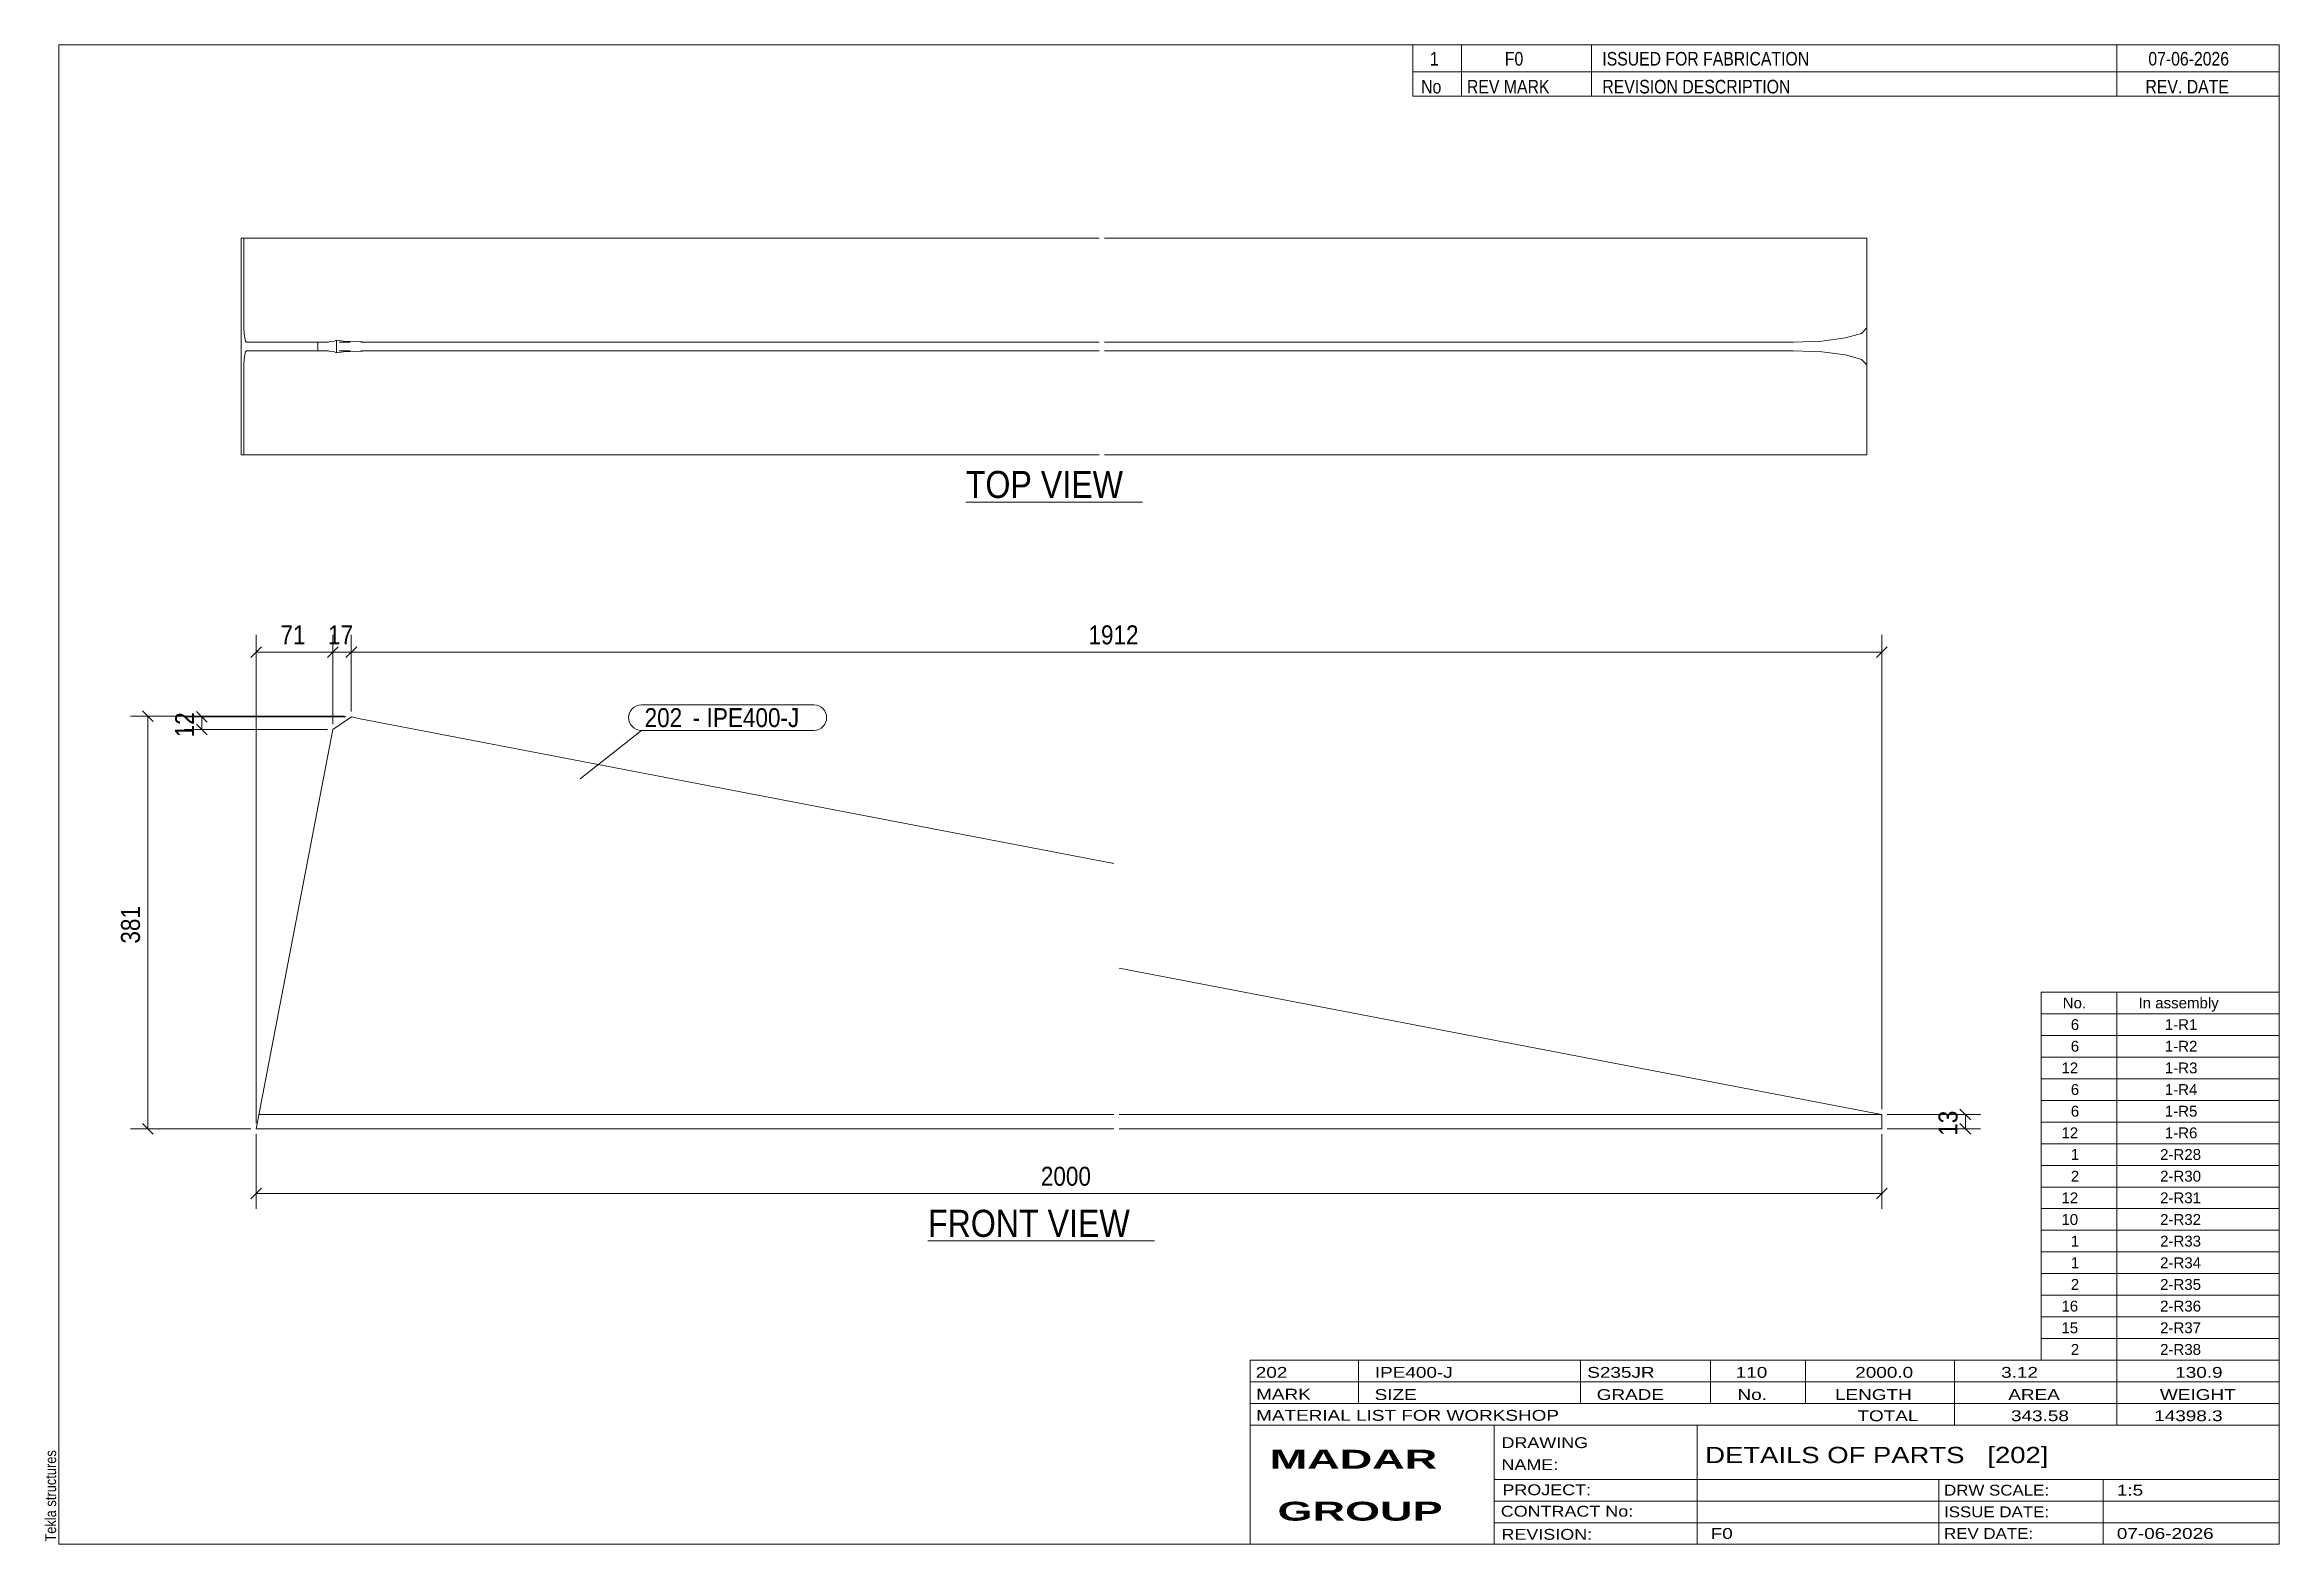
# Model space of a CAD drawing. Header units: millimetres. Extents: x 2 to 415, y 5 to 282.
import ezdxf

# ---------------------------------------------------------------- set-up
doc = ezdxf.new("R2010")
doc.units = ezdxf.units.MM
doc.linetypes.add('XKITLINE00', pattern=[0])
doc.linetypes.add('XKITLINE02', pattern=[4, 2, -2])
for name, color, linetype, lineweight in [('Dimensions', 7, 'Continuous', 0), ('DrawingSheet', 5, 'Continuous', 0), ('OtherObjectType', 7, 'Continuous', 0), ('Part', 2, 'Continuous', 0), ('PartMark', 7, 'Continuous', 0)]:
    doc.layers.add(name, color=color, linetype=linetype, lineweight=lineweight)
doc.styles.add('ARIAL', font='ARIAL.TTF')
doc.styles.add('ARIAL_BOLD', font='ARIALBD.TTF')
doc.styles.add('ARIAL_NARROW', font='ARIALN.TTF')

# ---------------------------------------------------------------- blocks, each defined once
blk = doc.blocks.new('*A1')
at = {"layer": 'Part', "color": 2, "linetype": 'XKITLINE00', "lineweight": 0}
for p, q in [((59.03, 157.82), (55.59, 155.5)), ((60.34, 157.56), (59.03, 157.82)), ((199.81, 130.77), (60.34, 157.56)), ((55.59, 155.5), (41.43, 81.77)), ((340.57, 84.56), (200.81, 111.41)), ((199.81, 84.37), (41.93, 84.37)), ((341.61, 84.37), (200.81, 84.37)), ((341.61, 84.37), (340.57, 84.56)), ((341.61, 81.77), (341.61, 84.37)), ((41.43, 81.77), (199.81, 81.77)), ((200.81, 81.77), (341.61, 81.77))]:
    blk.add_line(p, q, dxfattribs=at)
blk = doc.blocks.new('*A2')
at = {"layer": 'Part', "color": 2, "linetype": 'XKITLINE00', "lineweight": 0}
for p, q in [((38.69, 206.27), (38.69, 246.27)), ((197.07, 246.27), (38.69, 246.27)), ((39.18, 229.67), (39.18, 246.27)), ((338.87, 246.27), (198.07, 246.27)), ((338.87, 206.27), (338.87, 246.27)), ((39.22, 228.67), (39.18, 229.67)), ((39.33, 227.83), (39.22, 228.67)), ((39.49, 227.26), (39.33, 227.83)), ((39.68, 227.07), (39.49, 227.26)), ((54.42, 227.07), (39.68, 227.07)), ((52.85, 225.47), (52.85, 227.07)), ((55.89, 227.26), (54.42, 227.07)), ((56.28, 227.44), (55.89, 227.26)), ((56.28, 225.09), (56.28, 227.44)), ((57.59, 227.26), (56.28, 227.44)), ((62.77, 227.07), (57.59, 227.26)), ((197.07, 227.07), (62.77, 227.07)), ((325.32, 227.07), (198.07, 227.07)), ((330.5, 227.26), (325.32, 227.07)), ((334.89, 227.83), (330.5, 227.26)), ((337.83, 228.67), (334.89, 227.83)), ((338.87, 229.67), (337.83, 228.67)), ((39.18, 222.87), (39.22, 223.86)), ((39.18, 206.27), (39.18, 222.87)), ((39.22, 223.86), (39.33, 224.7)), ((39.33, 224.7), (39.49, 225.27)), ((39.49, 225.27), (39.68, 225.47)), ((54.42, 225.47), (39.68, 225.47)), ((54.42, 225.47), (55.89, 225.27)), ((55.89, 225.27), (56.28, 225.09)), ((56.28, 225.09), (57.59, 225.27)), ((57.59, 225.27), (62.77, 225.47)), ((197.07, 225.47), (62.77, 225.47)), ((325.32, 225.47), (198.07, 225.47)), ((325.32, 225.47), (330.5, 225.27)), ((330.5, 225.27), (334.89, 224.7)), ((334.89, 224.7), (337.83, 223.86)), ((337.83, 223.86), (338.87, 222.87)), ((197.07, 206.27), (38.69, 206.27)), ((338.87, 206.27), (198.07, 206.27))]:
    blk.add_line(p, q, dxfattribs=at)
at = {"layer": 'Part', "color": 7, "linetype": 'XKITLINE02', "lineweight": 0}
for p, q in [((62.77, 227.07), (54.42, 227.07)), ((62.77, 225.47), (54.42, 225.47))]:
    blk.add_line(p, q, dxfattribs=at)
blk = doc.blocks.new('*A3')
at = {"layer": 'DrawingSheet', "color": 5, "linetype": 'XKITLINE00', "lineweight": 0}
for p, q in [((415, 282), (5, 282)), ((5, 282), (5, 5)), ((415, 5), (415, 282)), ((5, 5), (415, 5))]:
    blk.add_line(p, q, dxfattribs=at)
at = {"layer": 'DrawingSheet', "color": 5, "style": 'ARIAL', "width": 0.85}
blk.add_text('Tekla structures', height=2, rotation=90, dxfattribs=at).set_placement((4.5, 5.5))
blk = doc.blocks.new('*A4')
at = {"layer": 'OtherObjectType', "color": 7, "linetype": 'XKITLINE00', "lineweight": 0}
for p, q in [((371, 107), (415, 107)), ((371, 103), (371, 107)), ((385, 103), (385, 107)), ((415, 103), (415, 107)), ((371, 103), (415, 103)), ((371, 99), (371, 103)), ((385, 99), (385, 103)), ((415, 99), (415, 103)), ((371, 99), (415, 99)), ((371, 95), (371, 99)), ((371, 95), (415, 95)), ((371, 91), (371, 95)), ((385, 95), (385, 99)), ((385, 91), (385, 95)), ((415, 95), (415, 99)), ((415, 91), (415, 95)), ((371, 91), (415, 91)), ((371, 87), (371, 91)), ((385, 87), (385, 91)), ((415, 87), (415, 91)), ((371, 87), (415, 87)), ((371, 83), (371, 87)), ((385, 83), (385, 87)), ((415, 83), (415, 87)), ((371, 83), (415, 83)), ((371, 79), (371, 83)), ((385, 79), (385, 83)), ((415, 79), (415, 83)), ((371, 79), (415, 79)), ((371, 75), (371, 79)), ((385, 75), (385, 79)), ((415, 75), (415, 79)), ((371, 75), (415, 75)), ((371, 71), (371, 75)), ((385, 71), (385, 75)), ((415, 71), (415, 75)), ((371, 71), (415, 71)), ((371, 67), (371, 71)), ((385, 67), (385, 71)), ((415, 67), (415, 71)), ((371, 67), (415, 67)), ((371, 63), (371, 67)), ((385, 63), (385, 67)), ((415, 63), (415, 67)), ((371, 63), (415, 63)), ((371, 59), (371, 63)), ((385, 59), (385, 63)), ((415, 59), (415, 63)), ((371, 59), (415, 59)), ((371, 55), (371, 59)), ((385, 55), (385, 59)), ((415, 55), (415, 59)), ((371, 55), (415, 55)), ((371, 51), (371, 55)), ((385, 51), (385, 55)), ((415, 51), (415, 55)), ((371, 51), (415, 51)), ((371, 47), (371, 51)), ((385, 47), (385, 51)), ((415, 47), (415, 51)), ((371, 47), (415, 47)), ((371, 43), (371, 47)), ((385, 43), (385, 47)), ((415, 43), (415, 47)), ((371, 43), (415, 43)), ((371, 39), (371, 43)), ((385, 39), (385, 43)), ((415, 39), (415, 43)), ((371, 39), (415, 39))]:
    blk.add_line(p, q, dxfattribs=at)
at = {"layer": 'OtherObjectType', "color": 7, "style": 'ARIAL_NARROW', "width": 1.211571}
for s, p in [('No.', (375, 104)), ('In assembly', (389, 104)), ('6', (376.5, 100)), ('1-R1', (393.86, 100)), ('6', (376.5, 96)), ('1-R2', (393.86, 96)), ('12', (374.77, 92)), ('1-R3', (393.86, 92)), ('6', (376.5, 88)), ('1-R4', (393.86, 88)), ('6', (376.5, 84)), ('1-R5', (393.86, 84)), ('12', (374.77, 80)), ('1-R6', (393.86, 80)), ('1', (376.5, 76)), ('2-R28', (392.99, 76)), ('2', (376.5, 72)), ('2-R30', (392.99, 72)), ('12', (374.77, 68)), ('10', (374.77, 64)), ('2-R31', (392.99, 68)), ('2-R32', (392.99, 64)), ('1', (376.5, 60)), ('2-R33', (392.99, 60)), ('1', (376.5, 56)), ('2-R34', (392.99, 56)), ('2', (376.5, 52)), ('2-R35', (392.99, 52)), ('16', (374.77, 48)), ('2-R36', (392.99, 48)), ('15', (374.77, 44)), ('2-R37', (392.99, 44)), ('2', (376.5, 40)), ('2-R38', (392.99, 40))]:
    blk.add_text(s, height=2, dxfattribs=at).set_placement(p)
blk = doc.blocks.new('*A5')
at = {"layer": 'OtherObjectType', "color": 7, "linetype": 'XKITLINE00', "lineweight": 0}
for p, q in [((255, 282), (415, 282)), ((415, 282), (255, 282)), ((255, 282), (255, 277)), ((264, 282), (264, 277)), ((288, 282), (288, 277)), ((385, 282), (385, 277)), ((415, 282), (415, 277)), ((255, 277), (415, 277)), ((255, 277), (255, 272.5)), ((255, 277), (415, 277)), ((264, 277), (264, 272.5)), ((288, 277), (288, 272.5)), ((385, 277), (385, 272.5)), ((415, 277), (415, 272.5)), ((415, 272.5), (255, 272.5))]:
    blk.add_line(p, q, dxfattribs=at)
at = {"layer": 'OtherObjectType', "color": 7, "style": 'ARIAL_NARROW'}
for s, width, p in [('1', 1.017001, (258.16, 278.15)), ('F0', 1.017001, (272, 278.15)), ('ISSUED FOR FABRICATION', 1.017001, (290, 278.15)), ('07-06-2026', 1.017001, (390.82, 278.15)), ('No', 1.02, (256.54, 273)), ('REV MARK', 1.02, (265, 273)), ('REVISION DESCRIPTION', 1.02, (290, 273)), ('REV. DATE', 1.02, (390.28, 273))]:
    blk.add_text(s, height=2.5, dxfattribs=dict(at, width=width)).set_placement(p)
blk = doc.blocks.new('*A6')
at = {"layer": 'OtherObjectType', "color": 7, "linetype": 'XKITLINE00', "lineweight": 0}
for p, q in [((225, 39), (415, 39)), ((225, 39), (225, 35)), ((225, 39), (415, 39)), ((245, 35), (245, 39)), ((286, 35), (286, 39)), ((310, 35), (310, 39)), ((327.5, 35), (327.5, 39)), ((355, 35), (355, 39)), ((385, 35), (385, 39)), ((415, 35), (415, 39)), ((225, 35), (415, 35)), ((225, 35), (225, 5)), ((225, 35), (415, 35)), ((245, 31), (245, 35)), ((286, 31), (286, 35)), ((310, 31), (310, 35)), ((327.5, 31), (327.5, 35)), ((355, 31), (355, 35)), ((385, 31), (385, 35)), ((415, 31), (415, 35)), ((225, 31), (415, 31)), ((355, 27), (355, 31)), ((385, 27), (385, 31)), ((415, 27), (415, 31)), ((225, 27), (415, 27)), ((270, 21), (270, 27)), ((307.5, 17), (307.5, 27)), ((415, 21), (415, 27)), ((270, 21), (270, 5)), ((415, 17), (415, 21)), ((270, 17), (415, 17)), ((307.5, 5), (307.5, 17)), ((352.16, 13), (352.16, 17)), ((382.5, 5), (382.5, 17)), ((415, 13), (415, 17)), ((270, 13), (415, 13)), ((352.16, 5), (352.16, 13)), ((415, 9), (415, 13)), ((270, 9), (415, 9)), ((415, 5), (415, 9)), ((225, 5), (415, 5)), ((262.5, 5), (415, 5))]:
    blk.add_line(p, q, dxfattribs=at)
at = {"layer": 'OtherObjectType', "color": 7, "style": 'ARIAL_NARROW'}
for s, height, width, p in [('202', 2, 1.525501, (226.01, 35.76)), ('IPE400-J', 2, 1.525501, (248, 35.76)), ('S235JR', 2, 1.525501, (287.22, 35.76)), ('110', 2, 1.525501, (314.63, 35.76)), ('2000.0', 2, 1.525501, (336.7, 35.76)), ('3.12', 2, 1.525501, (363.64, 35.76)), ('130.9', 2, 1.525501, (395.78, 35.76)), ('MARK', 2, 1.525501, (226.08, 31.73)), ('SIZE', 2, 1.525501, (247.96, 31.66)), ('GRADE', 2, 1.525501, (288.96, 31.66)), ('No.', 2, 1.525501, (314.96, 31.66)), ('LENGTH', 2, 1.525501, (332.96, 31.66)), ('AREA', 2, 1.525501, (364.96, 31.66)), ('WEIGHT', 2, 1.525501, (392.96, 31.66)), ('MATERIAL LIST FOR WORKSHOP', 2, 1.525501, (226.08, 27.82)), ('TOTAL', 2, 1.525501, (337.1, 27.75)), ('343.58', 2, 1.525501, (365.46, 27.75)), ('14398.3', 2, 1.525501, (391.9, 27.75)), ('DRAWING', 2, 1.445, (271.38, 22.78)), ('NAME:', 2, 1.445, (271.38, 18.72)), ('DETAILS OF PARTS   [202]', 3, 1.474651, (309, 20)), ('PROJECT:', 2, 1.445, (271.55, 14.07)), ('DRW SCALE:', 2, 1.36, (353.1, 14)), ('1:5', 2, 1.525501, (385, 14)), ('CONTRACT No:', 2, 1.445, (271.25, 10.11)), ('ISSUE DATE:', 2, 1.36, (353.1, 10)), ('REVISION:', 2, 1.445, (271.38, 5.84)), ('F0', 2, 1.525501, (310, 6)), ('REV DATE:', 2, 1.36, (353.1, 6)), ('07-06-2026', 2, 1.525501, (385, 6))]:
    blk.add_text(s, height=height, dxfattribs=dict(at, width=width)).set_placement(p)
at = {"layer": 'OtherObjectType', "color": 1, "style": 'ARIAL_BOLD', "width": 1.7}
for s, p in [('MADAR ', (228.58, 18.97)), ('GROUP', (230.03, 9.37))]:
    blk.add_text(s, height=3.5, dxfattribs=at).set_placement(p)
blk = doc.blocks.new('*A7')
at = {"layer": 'Dimensions', "color": 7, "linetype": 'XKITLINE00', "lineweight": 0}
for p, q in [((57.75, 157.95), (18.23, 157.95)), ((20.44, 158.94), (22.42, 156.96)), ((21.43, 81.77), (21.43, 157.95)), ((20.44, 82.76), (22.42, 80.78)), ((40.43, 81.77), (18.23, 81.77))]:
    blk.add_line(p, q, dxfattribs=at)
at = {"layer": 'Dimensions', "color": 3}
for p in [(21.43, 157.95), (21.43, 81.77)]:
    blk.add_point(p, dxfattribs=at)
at = {"layer": 'Dimensions', "color": 3, "style": 'ARIAL', "width": 0.85}
blk.add_text('381', height=3.5, rotation=90.0002, dxfattribs=at).set_placement((19.98, 115.96))
blk = doc.blocks.new('*A8')
at = {"layer": 'Dimensions', "color": 7, "linetype": 'XKITLINE00', "lineweight": 0}
for p, q in [((342.61, 84.37), (359.83, 84.37)), ((356.04, 85.36), (358.02, 83.38)), ((356.04, 82.76), (358.02, 80.78)), ((357.03, 81.77), (357.03, 84.37)), ((342.61, 81.77), (359.83, 81.77))]:
    blk.add_line(p, q, dxfattribs=at)
at = {"layer": 'Dimensions', "color": 3}
for p in [(357.03, 84.37), (357.03, 81.77)]:
    blk.add_point(p, dxfattribs=at)
at = {"layer": 'Dimensions', "color": 3, "style": 'ARIAL', "width": 0.85}
blk.add_text('13', height=3.5, rotation=90.0002, dxfattribs=at).set_placement((355.58, 80.47))
blk = doc.blocks.new('*A9')
at = {"layer": 'Dimensions', "color": 7, "linetype": 'XKITLINE00', "lineweight": 0}
for p, q in [((58.01, 157.82), (28.23, 157.82)), ((30.44, 158.81), (32.42, 156.83)), ((31.43, 155.5), (31.43, 157.82)), ((54.59, 155.5), (28.23, 155.5)), ((30.44, 156.49), (32.42, 154.51))]:
    blk.add_line(p, q, dxfattribs=at)
at = {"layer": 'Dimensions', "color": 3}
for p in [(31.43, 157.82), (31.43, 155.5)]:
    blk.add_point(p, dxfattribs=at)
at = {"layer": 'Dimensions', "color": 3, "style": 'ARIAL', "width": 0.85}
blk.add_text('12', height=3.5, rotation=90.0002, dxfattribs=at).set_placement((29.98, 154.06))
blk = doc.blocks.new('*A10')
at = {"layer": 'Dimensions', "color": 7, "linetype": 'XKITLINE00', "lineweight": 0}
for p, q in [((41.43, 80.77), (41.43, 66.99)), ((341.61, 80.77), (341.61, 66.99)), ((42.42, 70.78), (40.44, 68.8)), ((342.6, 70.78), (340.62, 68.8)), ((41.43, 69.79), (341.61, 69.79))]:
    blk.add_line(p, q, dxfattribs=at)
at = {"layer": 'Dimensions', "color": 3}
for p in [(41.43, 69.79), (341.61, 69.79)]:
    blk.add_point(p, dxfattribs=at)
at = {"layer": 'Dimensions', "color": 3, "style": 'ARIAL', "width": 0.85}
blk.add_text('2000', height=3.5, dxfattribs=at).set_placement((186.33, 71.24))
blk = doc.blocks.new('*A11')
at = {"layer": 'Dimensions', "color": 7, "linetype": 'XKITLINE00', "lineweight": 0}
for p, q in [((42.42, 170.78), (40.44, 168.8)), ((41.43, 82.77), (41.43, 172.99)), ((41.43, 169.79), (55.59, 169.79)), ((56.58, 170.78), (54.6, 168.8)), ((55.59, 156.5), (55.59, 172.99))]:
    blk.add_line(p, q, dxfattribs=at)
at = {"layer": 'Dimensions', "color": 3}
for p in [(41.43, 169.79), (55.59, 169.79)]:
    blk.add_point(p, dxfattribs=at)
at = {"layer": 'Dimensions', "color": 3, "style": 'ARIAL', "width": 0.85}
blk.add_text('71', height=3.5, dxfattribs=at).set_placement((45.92, 171.24))
blk = doc.blocks.new('*A12')
at = {"layer": 'Dimensions', "color": 7, "linetype": 'XKITLINE00', "lineweight": 0}
for p, q in [((56.58, 170.78), (54.6, 168.8)), ((55.59, 156.5), (55.59, 172.99)), ((55.59, 169.79), (59.01, 169.79)), ((60, 170.78), (58.02, 168.8)), ((59.01, 158.82), (59.01, 172.99))]:
    blk.add_line(p, q, dxfattribs=at)
at = {"layer": 'Dimensions', "color": 3}
for p in [(55.59, 169.79), (59.01, 169.79)]:
    blk.add_point(p, dxfattribs=at)
at = {"layer": 'Dimensions', "color": 3, "style": 'ARIAL', "width": 0.85}
blk.add_text('17', height=3.5, dxfattribs=at).set_placement((54.71, 171.24))
blk = doc.blocks.new('*A13')
at = {"layer": 'Dimensions', "color": 7, "linetype": 'XKITLINE00', "lineweight": 0}
for p, q in [((60, 170.78), (58.02, 168.8)), ((59.01, 158.82), (59.01, 172.99)), ((59.01, 169.79), (341.61, 169.79)), ((342.6, 170.78), (340.62, 168.8)), ((341.61, 85.37), (341.61, 172.99))]:
    blk.add_line(p, q, dxfattribs=at)
at = {"layer": 'Dimensions', "color": 3}
for p in [(59.01, 169.79), (341.61, 169.79)]:
    blk.add_point(p, dxfattribs=at)
at = {"layer": 'Dimensions', "color": 3, "style": 'ARIAL', "width": 0.85}
blk.add_text('1912', height=3.5, dxfattribs=at).set_placement((195.12, 171.24))
blk = doc.blocks.new('*A14')
at = {"layer": 'PartMark', "color": 7, "linetype": 'XKITLINE00', "lineweight": 0}
for p, q in [((112.57, 160.05), (144.42, 160.05)), ((101.26, 146.38), (112.57, 155.35)), ((112.57, 155.35), (144.42, 155.35))]:
    blk.add_line(p, q, dxfattribs=at)
for centre, start, end in [((112.57, 157.7), 90, 270), ((144.42, 157.7), 270, 90)]:
    blk.add_arc(centre, 2.35, start, end, dxfattribs=at)
at = {"layer": 'PartMark', "color": 1, "style": 'ARIAL', "width": 0.85}
blk.add_text('202', height=3.5, dxfattribs=at).set_placement((113.17, 155.95))
at = {"layer": 'PartMark', "color": 3, "style": 'ARIAL', "width": 0.85}
for s, p in [('-', (122.01, 155.95)), ('IPE400-J', (124.62, 155.95))]:
    blk.add_text(s, height=3.5, dxfattribs=at).set_placement(p)
blk = doc.blocks.new('*A15')
at = {"layer": 'OtherObjectType', "color": 7, "linetype": 'XKITLINE00', "lineweight": 0}
blk.add_line((165.48, 61.04), (207.34, 61.04), dxfattribs=at)
at = {"layer": 'OtherObjectType', "color": 3, "style": 'ARIAL', "width": 0.85}
blk.add_text('FRONT VIEW', height=5, dxfattribs=at).set_placement((165.48, 61.79))
blk = doc.blocks.new('*A16')
at = {"layer": 'OtherObjectType', "color": 7, "linetype": 'XKITLINE00', "lineweight": 0}
blk.add_line((172.47, 197.52), (205.08, 197.52), dxfattribs=at)
at = {"layer": 'OtherObjectType', "color": 3, "style": 'ARIAL', "width": 0.85}
blk.add_text('TOP VIEW', height=5, dxfattribs=at).set_placement((172.47, 198.27))

msp = doc.modelspace()

# ---------------------------------------------------------------- block references
at = {"lineweight": 0}
for name in ['*A3', '*A5', '*A2', '*A16', '*A11', '*A12', '*A13', '*A7', '*A9', '*A1', '*A14', '*A4', '*A8', '*A10', '*A15', '*A6']:
    msp.add_blockref(name, (0, 0), dxfattribs=at)

doc.saveas('drawing.dxf')
